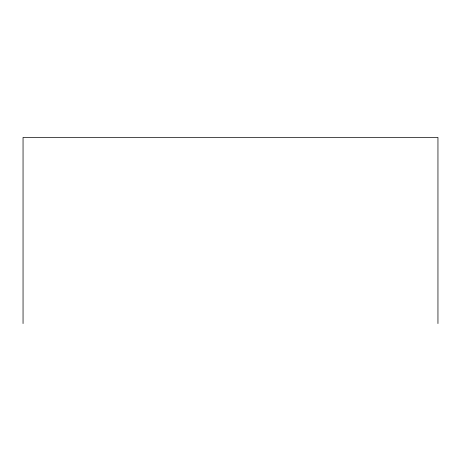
<?xml version="1.0" encoding="UTF-8"?>
<svg xmlns="http://www.w3.org/2000/svg" width="461" height="461" viewBox="0 0 461 461"><rect width="100%" height="100%" fill="white"/><g stroke="black" fill="none" stroke-linecap="round" stroke-linejoin="round"><path stroke-width="0.69" d="M437.95 323.57L437.95 137.43L23.05 137.43L23.05 323.57"/></g></svg>
